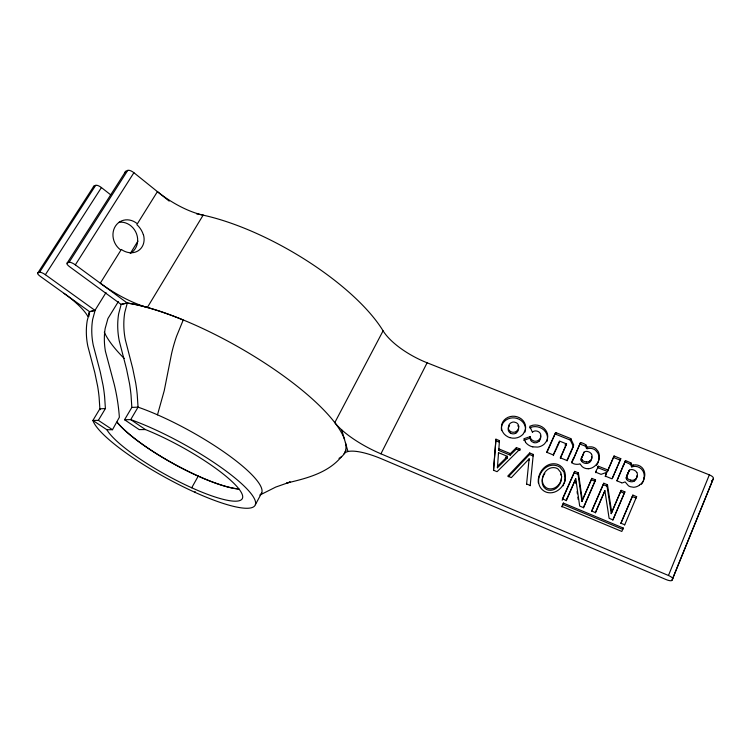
<?xml version="1.0" encoding="UTF-8"?>
<svg xmlns="http://www.w3.org/2000/svg" width="751" height="751" viewBox="0 0 751 751"><rect width="100%" height="100%" fill="white"/><g stroke="black" fill="none" stroke-linecap="round" stroke-linejoin="round"><path stroke-width="1.13" d="M495.867 440.753L495.923 439.185L499.453 440.63L499.387 442.189L495.867 440.753L493.548 470.548M497.425 467.77L497.491 466.287L507.516 456.373L498.533 452.675L497.425 467.77L507.423 457.894L507.516 456.373M498.467 454.205L498.533 452.675M516.444 447.568L516.312 449.107L510.22 455.134L498.758 450.431L498.824 448.891L510.323 453.613L516.444 447.568L520.002 449.023L519.87 450.562M565.127 479.241L564.057 472.219L559.955 467.216A10.608 9.801 10.3 0 0 555.59 465.432C542.41 462.794 531.924 482.621 543.668 490.807A10.664 9.885 10.5 0 0 548.07 492.637C556.303 494.102 563.898 487.042 565.221 479.204M561.363 478.19C561.344 484.611 555.58 491.276 548.821 490.215A7.313 6.778 10.6 0 1 545.705 488.92C540.814 485.381 541.34 477.908 544.832 473.562M510.22 455.134L510.323 453.613M495.923 439.185L493.501 470.22L497.068 471.703L520.002 449.023M498.758 450.431L499.453 440.63M530.178 485.784L533.276 454.439L529.69 452.975L507.742 476.134L511.328 477.627L529.108 458.852L526.564 484.282M530.131 438.162L530.29 436.528L529.483 436.81M528.939 460.363L529.108 458.852M508.427 476.772L529.521 454.505L529.69 452.975M533.276 454.439L533.097 455.97L529.521 454.505M644.161 477.411L643.419 480.762M89.04 314.256L89.641 311.721L95.086 310.463L92.664 319.41A62.436 57.001 74.3 0 0 91.875 326.507A67.196 61.244 74.7 0 0 93.255 345.197L100.287 372.008L103.15 385.779A175.133 169.961 9.4 0 1 104.624 396.838L105.403 408.572L98.362 420.335L92.889 420.457L99.883 408.816L99.104 397.204A173.5 168.074 8.7 0 0 97.639 386.258L94.804 372.627L87.811 346.098A66.529 60.812 74.3 0 1 86.449 327.596A61.817 56.597 73.9 0 1 87.238 320.574L89.641 311.721L40.319 276.368A5.182 1.399 32.2 0 1 37.879 272.857L93.847 186.192L95.677 185.347A5.05 1.755 33.8 0 1 101.423 187.562L110.622 194.772M546.963 452.524L555.656 432.52L570.741 438.584L573.708 444.939L566.996 460.241M555.674 434.219L555.937 432.632M560.396 458.439L566.564 443.916L559.486 441.072L553.196 454.899L546.625 452.233L555.656 432.52M573.388 446.498L570.281 440.086L570.582 438.509M570.638 440.424L570.948 438.847M563.1 504.475L563.381 503.086L623.274 528.047L622.776 529.371L563.1 504.475L561.983 506.972M572.431 461.367L580.335 442.912M580.504 442.583L573.22 459.574M580.72 442.574C583.687 443.184 588.474 445.521 586.39 448.216C586.287 444.357 579.35 445.981 580.626 442.555M562.152 500.288L574.731 471.375L578.392 472.867L582.307 500.082L581.95 501.48L578.054 474.35L578.392 472.867M566.282 500.786L575.773 478.734L579.669 506.052L583.386 507.592L595.562 479.88L591.872 478.378L582.307 500.082M581.706 461.311A4.975 4.544 11.8 0 1 581.415 460.842L581.236 460.513A1.568 1.436 11.6 0 1 581.18 459.18L581.527 457.659A24.877 22.774 8.8 0 0 581.762 457.181L582.269 456.064M581.236 460.513L581.556 458.936A1.577 1.436 11.5 0 1 581.518 457.65M583.217 454.655L584.025 452.14L585.236 451.539A4.544 4.149 11.6 0 1 587.329 451.445L588.531 451.783A5.595 5.107 11.7 0 1 591.6 454.317M585.536 446.376L585.893 444.808M581.95 501.48L591.872 478.378M597.064 469.291L598.303 466.211L607.934 470.004L614.083 455.988L620.777 458.673L618.12 465.198M614.083 455.988L607.503 471.497L598.134 467.779L598.538 466.277M583.489 507.911L595.562 479.88M525.39 429.488L523.466 433.637M524.94 432.163L525.24 431.083M591.722 511.328L603.776 483.24L607.484 484.752L611.699 512.266L611.248 513.628L607.043 486.197L607.484 484.752M605.278 476.622L606.658 472.388M607.672 471.14L608.103 469.647M611.699 512.266L621.143 490.328L624.879 491.858L612.872 519.861L609.108 518.293L604.902 490.675L595.421 512.905M260.353 494.731A92.279 19.977 29 0 0 157.485 414.824L164.234 390.68L171.491 354.04A72.162 28.322 -67.8 0 1 176.513 336.392L183.225 320.01A145.685 40.338 29.5 0 0 135.283 304.53L127.285 303.047L121.155 304.455L69.627 266.736A5.473 1.586 32.3 0 1 67.205 262.953L125.699 171.341L127.745 170.383A5.332 1.99 33.9 0 1 133.903 172.711L169.191 201.118M627.16 475.007L626.174 478.434A6.646 6.027 16.4 0 0 626.681 479.429M626.616 476.294L626.681 476.96A6.665 6.046 16.3 0 0 627.179 477.955M564.189 483.362C566.507 477.439 565.916 469.535 560.227 465.723A10.645 9.829 10.2 0 0 555.853 463.93C545.414 462.194 537.162 473.261 538.345 483.006M623.752 464.531L616.918 480.837L624.457 462.916M631.544 466.728C631.338 462.682 624.475 463.423 625.442 460.673M611.248 513.628L621.143 490.328M630.455 464.447L630.962 462.907L632.07 465.216M627.132 475.383L629.16 470.398L630.399 469.741A4.619 4.187 16.1 0 1 632.52 469.647L633.731 469.985A7.088 6.44 16.2 0 1 634.332 470.257A5.482 4.966 16.2 0 1 636.81 472.482M628.296 472.67L629.122 470.455M629.498 470.079L628.625 471.919M632.117 465.47L632.849 465.301A9.134 8.27 16.3 0 1 633.525 465.141L632.999 466.653A9.096 8.252 16.4 0 0 632.323 466.812L631.61 467.019L632.107 465.432M612.863 520.124L624.879 491.858M626.09 477.824L627.883 473.346M632.333 496.542L632.858 495.116L636.623 496.655L636.078 498.073L632.333 496.542L620.861 523.447M121.155 304.455L118.649 313.834A65.403 58.888 75.8 0 0 117.776 322.423A70.387 63.253 76.2 0 0 119.259 340.898L126.544 369.051L129.501 383.498A182.962 179.02 14 0 1 131.031 395.101L131.838 407.417L124.553 419.743L139.17 429.6L145.441 429.572A77.926 15.996 28.9 0 1 238.386 488.263A77.926 15.996 28.9 0 1 193.251 488.469A77.926 15.996 28.9 0 1 106.905 429.75L92.889 420.457A92.617 19.028 28.9 0 0 194.8 492.252A92.617 19.028 28.9 0 0 248.91 491.041A92.617 19.028 28.9 0 0 130.712 419.612L124.553 419.743M346.004 450.234L344.165 453.792A47.06 13.077 26.7 0 1 382.071 459.058L666.137 579.584A5.454 1.558 22.4 0 0 671.938 580.363L713.356 478.556A5.323 1.953 20.7 0 0 709.338 474.848L427.112 362.789A49.97 19.535 27 0 1 383.094 330.834A142.042 50.646 30.1 0 0 196.527 213.838M671.938 580.363L713.356 478.556M672.736 579.002A5.482 1.568 22.4 0 0 668.474 575.491L709.338 474.848M628.418 472.079L628.108 472.811M627.911 473.571L627.601 474.294M632.858 495.116L620.889 523.194L624.672 524.761M623.274 528.047L621.828 531.455L561.898 506.427L563.381 503.086M624.625 525.015L636.623 496.655M598.049 466.437L597.458 467.798M627.376 474.839L628.221 472.848M623.264 466.033L623.968 464.428M604.902 490.675L595.374 512.576L591.638 511.027L603.776 483.24M620.777 458.673L612.009 478.828L605.287 476.096L606.883 472.332M612.656 477.767L614.299 473.984M614.844 472.726L617.575 466.455M624.56 462.682L625.348 460.832L624.062 464.202M582.485 455.575L583.978 452.224M582.936 454.562L582.56 455.416M582.138 457.106L583.142 454.834M596.576 469.835L595.674 471.872M595.581 472.679L596.172 471.328M626.813 476.115L627.057 475.571M627.32 474.641L627.564 474.088M582.203 456.946L582.429 456.448M572.741 459.847L573.539 458.054M572.628 460.1C569.202 464.118 577.707 465.094 579.997 463.799A7.735 7.097 11.4 0 1 580.138 464.043L582.053 466.502A8.064 7.369 12.1 0 0 587.704 468.718L588.343 468.699M572.318 461.621L571.746 462.898M575.773 478.734L566.123 500.41L562.433 498.88L574.731 471.375M508.774 426.765L508.174 429.403A4.919 4.506 3.4 0 0 510.389 433.055M567.118 460.823L567.953 458.955M568.376 458.026L568.789 457.096M569.211 456.167L569.633 455.237M570.047 454.308L571.718 450.6M572.14 449.671L572.553 448.751M572.966 447.821L573.388 446.901M566.564 443.916L560.274 457.791L566.883 460.476M553.337 455.566L553.731 454.702M554.125 453.829L554.52 452.966M554.914 452.102L555.308 451.248M555.693 450.384L556.087 449.52M556.482 448.657L556.876 447.793M557.261 446.939L559.223 442.639M581.64 458.232L581.415 458.711A24.792 22.708 8.9 0 1 581.18 459.18M597.646 467.929L598.134 467.779M563.09 485.822L563.682 484.611M668.474 575.491L380.926 453.811L427.112 362.789M383.094 330.834L334.805 422.588A51.434 15.649 27.1 0 0 380.926 453.811M255.378 504.681L261.761 492.806M191.712 487.784L198.255 476.068M194.791 492.252L195.185 491.558M106.905 429.75L112.481 429.722L119.371 417.246A216.185 207.877 0 0 0 114.19 384.165L105.403 351.233A66.144 60.089 76.6 0 1 104.427 335.622A60.85 55.396 76.2 0 1 105.168 328.487L107.928 318.555L118.367 301.564M106.013 292.58L94.973 310.379L89.519 311.637A145.91 40.404 29.5 0 0 88.815 316.622M130.552 253.021L137.912 241.155M67.205 262.953L69.092 262.315A5.492 1.596 32.3 0 1 75.335 264.859L133.903 172.711M69.092 262.315L127.745 170.383M37.879 272.857L39.55 272.294A5.191 1.408 32.2 0 1 45.379 274.706L101.423 187.562M39.55 272.294L95.677 185.347M539.349 440.799L538.918 441.278M341.667 456.448C328.243 472.989 306.436 478.425 286.694 483.053L290.215 482.001L275.748 487.07L259.846 495.087M639.439 485.184L641.082 483.785A14.429 13.096 16.1 0 0 643.982 479.288L644.724 475.937A12.129 11.002 16.2 0 0 643.288 469.197A8.636 7.82 16.3 0 0 633.487 465.038M532.534 432.032L533.886 431.262A4.581 4.196 5.9 0 1 535.979 430.943L537.275 431.177A4.957 4.544 6 0 1 540.833 435.233A6.609 6.055 5.8 0 1 539.556 439.232L539.115 439.71A4.957 4.544 6 0 1 533.801 441.006L532.102 440.086A4.806 4.403 6 0 1 530.506 437.852L530.319 436.8L530.337 439.419A4.797 4.393 6 0 0 531.924 441.654L533.632 442.546M589.751 460.983L588.944 461.452A4.957 4.525 11.8 0 1 586.315 461.921M589.375 462.494L588.577 462.963A4.938 4.515 11.8 0 1 585.949 463.433L585.01 463.292A5.435 4.966 11.8 0 1 581.659 461.349M634.989 479.429L634.191 479.87A4.985 4.515 16.3 0 1 631.619 480.293L630.69 480.142M634.454 480.893L633.666 481.335A4.966 4.506 16.4 0 1 631.093 481.757L630.164 481.607A5.435 4.938 16.3 0 1 626.606 479.476M515.787 433.186L516.679 432.538A6.675 6.111 3.3 0 0 518.519 429.337L518.584 427.76M529.586 427.863L532.75 426.821A12.298 11.265 6.1 0 1 543.78 429.91A12.063 11.058 6.1 0 1 546.841 441.607M605.794 474.022L606.555 472.417L601.053 474.35L595.731 472.219M529.314 438.387L530.122 438.105M523.738 440.349L528.516 438.668M528.676 437.101L523.888 438.781L525.55 442.151M121.042 304.371L127.163 302.963A145.91 40.404 29.5 0 1 258.231 358.856A145.91 40.404 29.5 0 1 344.615 439.588M105.403 408.572L99.883 408.816A92.279 19.977 29 0 0 100.165 409.652M131.838 407.417L138.053 407.136L142.324 408.675A92.401 19.995 29 0 1 157.494 414.824M586.315 461.921L585.367 461.781A5.454 4.975 11.7 0 1 582.006 459.837M532.9 446.873L537.8 447.089A12.307 11.274 6 0 0 544.503 443.86L546.681 440.921A12.1 11.087 6 0 0 544.015 428.295A12.335 11.303 6 0 0 532.928 425.197L529.755 426.258L532.356 432.144M625.761 460.654L630.971 462.926M555.393 434.106L570.281 440.086M613.623 457.519L620.298 460.194M564.94 444.949L566.263 445.484M617.087 480.903L621.518 482.715M516.312 449.107L518.979 450.196M574.402 472.858L578.054 474.35M591.488 479.842L595.168 481.344M603.344 484.686L607.043 486.197M620.655 491.764L624.381 493.285M505.432 457.077L507.423 457.894M526.611 483.982L530.234 485.493M510.389 433.045L510.774 433.252A5.454 5.004 3.5 0 0 511.91 433.684L512.276 433.759A4.806 4.403 3.5 0 0 515.787 433.196M98.362 420.335L112.481 429.722M145.441 429.572L130.712 419.612L138.053 407.136L137.236 394.697A184.793 181.141 15.6 0 0 135.696 382.963L132.711 368.356L125.37 339.893A71.138 63.704 76.5 0 1 123.877 321.212A66.097 59.32 76.1 0 1 124.76 312.529L127.285 303.047L75.335 264.859M45.379 274.706L95.086 310.463M639.401 485.146A10.336 9.387 16.5 0 1 633.591 487.268L630.511 486.751A7.557 6.862 16.7 0 1 628.437 485.766L625.123 481.907L623.386 482.527A18.737 17.095 18.1 0 0 622.823 482.752A1.586 1.446 16.1 0 1 621.509 482.733M581.556 458.936L581.762 459.321A4.994 4.562 11.7 0 0 582.053 459.8M560.612 474.116L560.95 475.073M341.705 429.882L347.976 451.511M575.454 480.199L575.933 483.597M577.068 491.548L577.388 493.811M577.876 497.218L578.195 499.49M345.432 442.395A145.91 40.404 29.5 0 1 338.983 458.363M63.985 293.331A49.144 12.72 31.8 0 1 87.773 316.302M238.687 488.92A77.635 16.832 29 0 1 173.922 463.911A77.635 16.832 29 0 1 117.062 422.043M712.417 480.283A5.304 1.934 20.7 0 1 711.441 480.847M124.206 358.452A131.359 36.423 29.5 0 1 104.314 332.205M117.175 422.428A78.095 16.926 29 0 0 146.154 446.976A77.391 16.766 29 0 0 155.063 452.853A78.066 16.926 29 0 0 237.072 488.91A77.4 16.775 29 0 0 238.949 489.098M93.584 187.403A5.041 1.746 33.8 0 1 93.847 186.192M125.455 172.965A5.313 1.971 33.9 0 1 125.699 171.341M136.832 224.624A16.888 12.251 53.8 0 1 143.272 234.537M632.962 466.54A8.608 7.801 16.4 0 1 642.743 470.689A12.091 10.965 16.3 0 1 644.142 477.411M643.175 481.382A14.382 13.058 16.2 0 1 641.448 484.226M634.492 480.94A6.449 5.858 16.2 0 0 636.707 477.533A5.801 5.266 16.2 0 0 636.848 475.74M630.69 480.096A5.454 4.947 16.2 0 1 627.113 478.002M635.027 479.476A6.468 5.877 16.1 0 0 637.252 476.05A5.82 5.276 16.2 0 0 636.839 472.482M596.51 465.31A14.513 13.265 11.6 0 0 598.331 461.705L598.491 461.142A16.128 14.738 11.4 0 0 598.885 459.058L598.941 457.688A11.753 10.73 11.8 0 0 597.655 452.815L595.618 450.347A7.989 7.285 11.9 0 0 590.99 448.403L588.991 448.413A12.241 11.171 12.3 0 0 587.855 448.619C585.949 449.689 586.653 446.732 588.211 447.061A12.288 11.209 12.2 0 1 589.366 446.854L591.366 446.854A8.017 7.313 11.8 0 1 596.012 448.788L598.049 451.276A11.791 10.758 11.7 0 1 599.345 456.157L599.289 457.528A16.184 14.776 11.4 0 1 598.894 459.621L598.735 460.185A14.569 13.302 11.5 0 1 594.867 465.986L594.379 466.38A10.786 9.847 11.9 0 1 588.352 468.765M589.404 462.522A6.374 5.82 11.7 0 0 591.525 459.274A5.501 5.022 11.8 0 0 591.459 456.495M589.779 461.001A6.393 5.839 11.6 0 0 591.901 457.744A5.52 5.032 11.7 0 0 591.581 454.327M538.88 441.25A4.938 4.525 6.1 0 1 533.623 442.574M539.359 440.799A6.581 6.036 5.9 0 0 540.645 436.819A4.947 4.534 6.1 0 0 540.41 435.777M532.778 446.892A12.307 11.274 6 0 1 525.465 442.208M525.456 429.994A12.035 11.04 3.5 0 0 516.951 418.41A11.969 10.974 3.4 0 0 502.888 423.273A12.054 11.049 3.5 0 0 501.64 426.39A11.978 10.983 3.4 0 0 501.584 430.652M517.786 425.723A4.778 4.384 3.5 0 1 518.162 426.352M509.056 426.258A6.008 5.51 3.6 0 1 509.563 425.554M525.447 429.497A12.082 11.068 3.4 0 0 517.073 416.777A12.007 11.002 3.4 0 0 502.973 421.658A12.016 11.012 3.4 0 0 507.667 436.706A12.401 11.368 3.4 0 0 509.92 437.655M523.485 433.646A12.007 11.002 3.4 0 1 509.929 437.626M118.987 222.268A16.794 14.973 62.8 0 1 136.588 233.927A16.794 14.973 62.8 0 1 130.214 253.378M143.413 234.603A16.86 14.325 50.4 0 1 138.484 250.599A16.86 14.325 50.4 0 1 121.324 249.445M518.744 426.54L518.65 427.732A6.693 6.13 3.2 0 1 516.81 430.952L515.909 431.6A4.816 4.422 3.4 0 1 512.389 432.182L512.022 432.097A5.473 5.013 3.4 0 1 510.877 431.665L510.492 431.459A4.938 4.525 3.4 0 1 508.267 427.807L508.878 425.16A6.027 5.52 3.5 0 1 511.065 422.766L512.313 422.231A4.45 4.074 3.4 0 1 514.228 422.081L516.172 422.672A4.797 4.393 3.4 0 1 518.565 425.423L518.744 426.54M561.645 476.725C561.617 483.165 555.843 489.849 549.056 488.788A7.341 6.797 10.5 0 1 545.93 487.483C537.65 481.213 544.907 466.061 554.876 467.723A7.322 6.768 10.2 0 1 557.993 469L560.884 472.642L561.645 476.725M203.145 215.152L147.365 307.45A56.081 17.113 31.8 0 1 100.287 283.202L120.92 250.13L120.301 249.679A16.973 15.095 63.3 0 1 115.504 226.023A16.973 15.095 63.3 0 1 137.349 223.798L157.419 191.636A54.41 21.281 33.3 0 0 203.145 215.152"/></g></svg>
